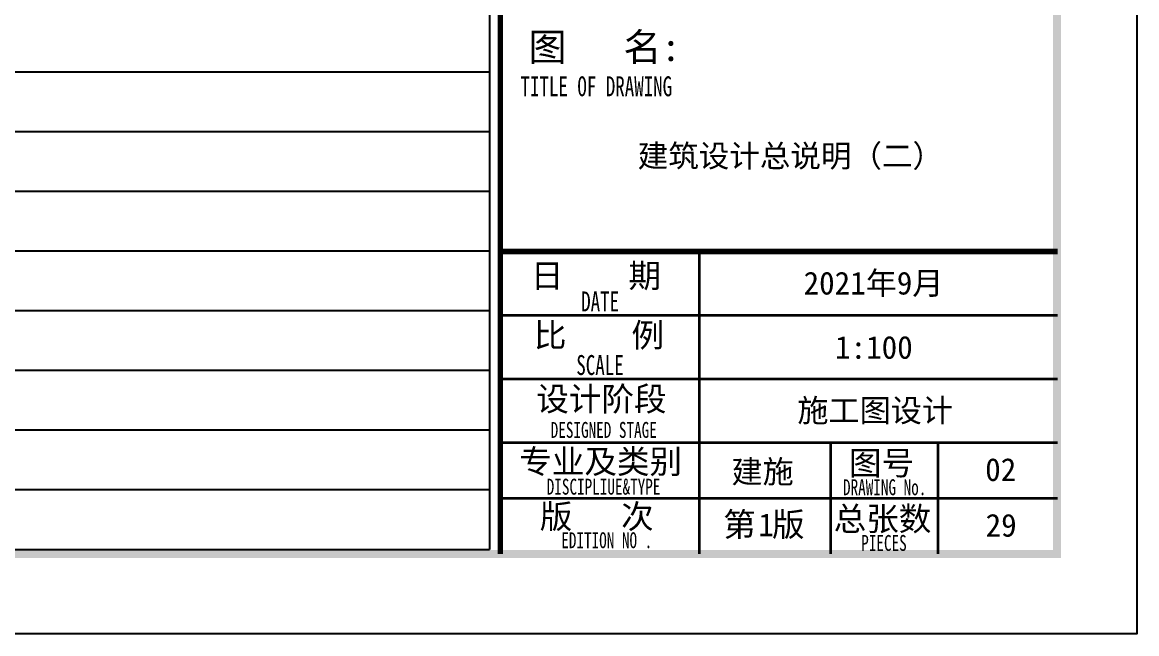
# Model space of a CAD drawing. Extents: x -518115 to 1124316, y -209821 to 1628073.
# Drawn here: x 883714 to 897714, y 1109432 to 1117114 of the extents above; entities that cross this region are included whole.
import ezdxf
from ezdxf.enums import TextEntityAlignment as Align

# ---------------------------------------------------------------- set-up
doc = ezdxf.new("R2010")
doc.units = 0
doc.header["$LTSCALE"] = 1000
doc.header["$MEASUREMENT"] = 0
for name, color, linetype in [('Defpoint', 7, 'Continuous'), ('图框', 140, 'Continuous'), ('图签文字', 147, 'Continuous')]:
    doc.layers.add(name, color=color, linetype=linetype)
doc.layers.add('yichutu', color=7, linetype='Continuous', true_color=0xffffff, plot=False)
doc.layers.add('可改文字', color=6, linetype='Continuous', lineweight=18)
doc.layers.add('图签', color=147, linetype='Continuous', lineweight=18)
doc.styles.add('宋体', font='', dxfattribs={"height": 50})
doc.styles.add('建筑图签-1', font='', dxfattribs={"width": 0.7})
doc.styles.get('宋体').set_extended_font_data('SimSun')
doc.styles.get('建筑图签-1').set_extended_font_data('SimHei')

# ---------------------------------------------------------------- blocks, each defined once
blk = doc.blocks.new('TK')
at = {"layer": '图框'}
blk.add_lwpolyline([(465375, 548714), (549475, 548714), (549475, 489314), (465375, 489314)], close=True, dxfattribs=at)
blk.add_lwpolyline([(465375, 548714), (549475, 548714), (549475, 489314), (465375, 489314)], close=True, dxfattribs=at)
at = {"layer": '图框', "const_width": 100}
blk.add_lwpolyline([(548475, 490314), (548475, 547714), (467875, 547714), (467875, 490314)], close=True, dxfattribs=at)
at = {"layer": '图框'}
for points, const_width in [([(541480, 490314), (541480, 547714)], 70), ([(541480, 494114), (548480, 494114)], 70), ([(543980, 491714), (543980, 494114)], 35), ([(541480, 493314), (548480, 493314)], 35), ([(541480, 492514), (548480, 492514)], 35), ([(541480, 491714), (548480, 491714)], 35), ([(541480, 491714), (547980, 491714)], 35), ([(543980, 490314), (543980, 491714)], 35), ([(545630, 490314), (545630, 491714)], 35), ([(545630, 490314), (545630, 491714)], 35), ([(545630, 490314), (545630, 491714)], 35), ([(546980, 490314), (546980, 491714)], 35), ([(541480, 491014), (545630, 491014)], 35), ([(545630, 491014), (548480, 491014)], 35)]:
    blk.add_lwpolyline(points, dxfattribs=dict(at, const_width=const_width))
at = {"layer": '图框', "style": '建筑图签-1', "width": 0.7}
for s, height, p in [('TITLE OF DRAWING', 250, (541734, 496066)), ('DATE', 250, (542496, 493363)), ('SCALE', 250, (542435, 492564)), ('DESIGNED STAGE', 200, (542113, 491774)), ('DISCIPLIUE&TYPE', 200, (542063, 491061)), ('DRAWING No.', 200, (545785, 491054)), ('EDITION NO .', 200, (542246, 490388)), ('PIECES', 200, (546014, 490354))]:
    blk.add_text(s, height=height, dxfattribs=at).set_placement(p)
at = {"layer": '图签', "color": 2, "style": '宋体'}
for s, height, p in [('2021年9月', 286.7, (545290, 493575)), ('1:100', 286.7, (545686, 492768)), ('施工图设计', 286.7, (545212, 491975)), ('建施', 286.7, (544384, 491206)), ('1', 287, (544723, 490539)), ('29', 286.7, (547577, 490533))]:
    blk.add_text(s, height=height, dxfattribs=at).set_placement(p)
at = {"layer": '图签文字', "color": 7, "style": '建筑图签-1'}
for s, height, p in [('图   名:', 350, (541835, 496509)), ('日    期', 300, (541864, 493662)), ('比    例', 300, (541902, 492915)), ('设计阶段', 300, (541932, 492113)), ('专业及类别', 300, (541718, 491327)), ('图号', 300, (545861, 491308)), ('版   次 ', 300, (541976, 490637)), ('第 版', 300, (544281, 490537)), ('总张数', 300, (545668, 490608))]:
    blk.add_text(s, height=height, dxfattribs=at).set_placement(p)
blk = doc.blocks.new('yct-841-594-84100-59399.9999999999-100-1000.0')
at = {"layer": 'yichutu', "color": 7, "true_color": 0xffffff}
blk.add_lwpolyline([(0, 0), (0, 59400), (84100, 59400), (84100, 0)], close=True, dxfattribs=at)

msp = doc.modelspace()

# ---------------------------------------------------------------- linework, layer by layer
at = {"layer": 'Defpoint', "color": 252}
for p, q in [((889584.8, 1165992.1), (889584.8, 1110492.1)), ((816114.1, 1116492.1), (889584.8, 1116492.1)), ((816114.1, 1115742.1), (889584.8, 1115742.1)), ((816114.1, 1114992.1), (889584.8, 1114992.1)), ((816114.1, 1114242.1), (889584.8, 1114242.1)), ((816114.1, 1113492.1), (889584.8, 1113492.1)), ((816114.1, 1112742.1), (889584.8, 1112742.1)), ((816114.1, 1111992.1), (889584.8, 1111992.1)), ((816114.1, 1111242.1), (889584.8, 1111242.1)), ((816114.1, 1110492.1), (889584.8, 1110492.1))]:
    msp.add_line(p, q, dxfattribs=at)

# ---------------------------------------------------------------- block references
msp.add_blockref('TK', (348239.1, 620118.4))
at = {"layer": 'yichutu'}
msp.add_blockref('yct-841-594-84100-59399.9999999999-100-1000.0', (813614.1, 1109432.1), dxfattribs=at)

# ---------------------------------------------------------------- texts
at = {"layer": '可改文字', "color": 3, "style": '宋体'}
msp.add_text('建筑设计总说明（二）', height=281.28, dxfattribs=at).set_placement((893363.3, 1115440.2), align=Align.MIDDLE)
at = {"layer": '图签', "color": 3, "style": '宋体'}
msp.add_text('02', height=286.68, dxfattribs=at).set_placement((895810.7, 1111351.1))

doc.saveas('drawing.dxf')
